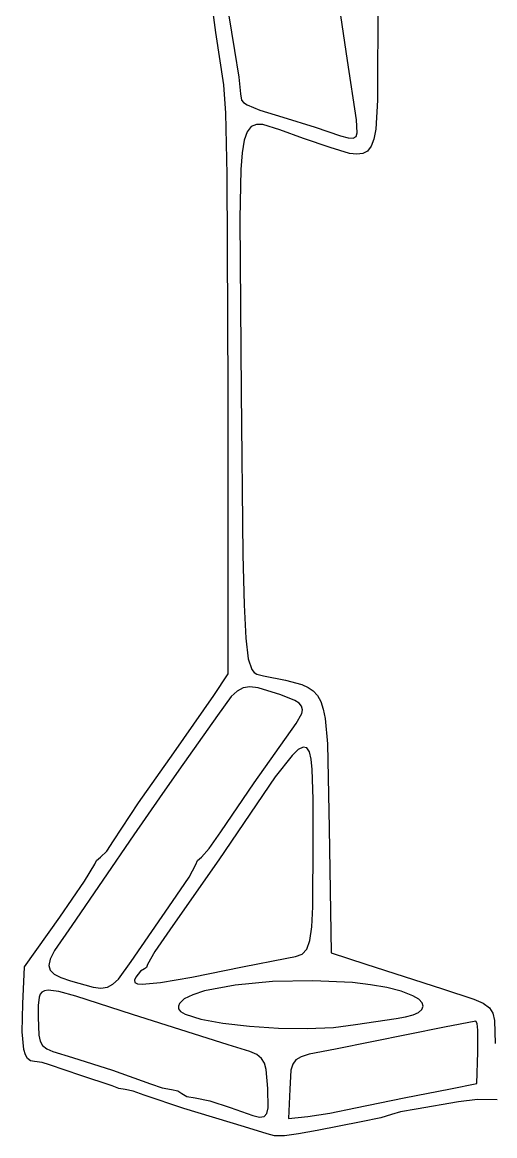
# Model space of a CAD drawing. Extents: x 19 to 1860, y 54 to 866.
# Drawn here: x 1160.4 to 1229.4, y 98 to 260.7 of the extents above; entities that cross this region are included whole.
import ezdxf

# ---------------------------------------------------------------- set-up
doc = ezdxf.new("R2010")
doc.units = 0

msp = doc.modelspace()

# ---------------------------------------------------------------- linework, layer by layer
at = {"layer": 'Layer 1'}
for p, q in [((1188.655, 259.20282), (1187.363175, 268.921874)), ((1189.8496, 265.96862), (1191.3667, 256.55581)), ((1207.8693, 255.08485), (1206.378, 265.08595)), ((1212.2926, 264.22328), (1212.272237, 249.298567)), ((1189.8084, 251.5549), (1188.655, 259.20282)), ((1191.3667, 256.55581), (1191.975738, 252.631635)), ((1209.1606, 246.40739), (1207.8693, 255.08485)), ((1191.975738, 252.631635), (1192.2268, 250.21898)), ((1190.084741, 247.376994), (1189.8084, 251.5549)), ((1192.2268, 250.21898), (1192.397778, 249.306464)), ((1192.397778, 249.306464), (1192.692561, 248.9402)), ((1192.692561, 248.9402), (1193.198925, 248.594601)), ((1212.272237, 249.298567), (1211.999819, 245.061999)), ((1190.285725, 238.412175), (1190.084741, 247.376994)), ((1193.198925, 248.594601), (1195.062559, 247.847408)), ((1195.062559, 247.847408), (1198.421, 246.8289)), ((1194.557233, 245.751449), (1193.806987, 245.426277)), ((1195.491069, 245.730463), (1194.557233, 245.751449)), ((1197.982966, 244.950286), (1195.491069, 245.730463)), ((1198.421, 246.8289), (1203.1434, 245.37426)), ((1209.292059, 244.501136), (1209.1606, 246.40761)), ((1209.1606, 246.40761), (1209.1606, 246.40739)), ((1193.221964, 244.67988), (1192.7838, 243.437192)), ((1193.806987, 245.426277), (1193.221964, 244.67988)), ((1201.4296, 243.68628), (1197.982966, 244.950286)), ((1203.1434, 245.37426), (1206.850553, 244.08183)), ((1206.850553, 244.08183), (1207.9762, 243.792879)), ((1208.711075, 243.758333), (1209.126066, 243.990361)), ((1209.126066, 243.990361), (1209.292059, 244.501136)), ((1211.999819, 245.061999), (1211.726018, 243.613981)), ((1192.7838, 243.437192), (1192.47413, 241.623146)), ((1205.320206, 242.358036), (1201.4296, 243.68628)), ((1208.157888, 241.520217), (1205.320206, 242.358036)), ((1207.9762, 243.792879), (1208.711075, 243.758333)), ((1211.33305, 242.56093), (1210.800333, 241.863937)), ((1211.726018, 243.613981), (1211.33305, 242.56093)), ((1192.47413, 241.623146), (1192.274588, 239.162675)), ((1209.233332, 241.382489), (1208.157888, 241.520217)), ((1210.107287, 241.484092), (1209.233332, 241.382489)), ((1210.800333, 241.863937), (1210.107287, 241.484092)), ((1192.274588, 239.162675), (1192.132431, 232.00219)), ((1190.45, 206.756), (1190.285725, 238.412175)), ((1192.132431, 232.00219), (1192.3616, 206.62118)), ((1190.4516, 165.48705), (1190.45, 206.756)), ((1192.3616, 206.62118), (1192.598519, 182.887171)), ((1192.598519, 182.887171), (1192.763605, 175.599316)), ((1192.763605, 175.599316), (1193.011275, 170.705205)), ((1193.011275, 170.705205), (1193.380155, 167.710573)), ((1193.380155, 167.710573), (1193.908869, 166.121152)), ((1193.908869, 166.121152), (1194.245234, 165.698938)), ((1188.3411, 162.33936), (1190.4516, 165.48705)), ((1194.245234, 165.698938), (1194.636042, 165.442676)), ((1194.636042, 165.442676), (1195.6003, 165.18088)), ((1195.6003, 165.18088), (1198.826546, 164.549821)), ((1198.826546, 164.549821), (1201.2075, 163.922259)), ((1191.751984, 162.967018), (1190.891069, 162.161792)), ((1192.630375, 163.429711), (1191.751984, 162.967018)), ((1193.616606, 163.579558), (1192.630375, 163.429711)), ((1194.801044, 163.446242), (1193.616606, 163.579558)), ((1198.126, 162.44886), (1194.801044, 163.446242)), ((1201.2075, 163.922259), (1202.12266, 163.513455)), ((1202.12266, 163.513455), (1202.876498, 162.989926)), ((1202.876498, 162.989926), (1203.48568, 162.313137)), ((1182.4826, 153.95207), (1188.3411, 162.33936)), ((1190.891069, 162.161792), (1188.8602, 159.40501)), ((1200.17543, 161.60632), (1198.126, 162.44886)), ((1200.795634, 161.192092), (1200.17543, 161.60632)), ((1201.162813, 160.751126), (1200.795634, 161.192092)), ((1203.48568, 162.313137), (1203.966875, 161.444556)), ((1203.966875, 161.444556), (1204.336749, 160.345649)), ((1188.8602, 159.40501), (1183.2211, 151.43176)), ((1200.351, 158.24841), (1201.188039, 159.694687)), ((1201.289452, 160.259849), (1201.162813, 160.751126)), ((1201.188039, 159.694687), (1201.289452, 160.259849)), ((1204.336749, 160.345649), (1204.611968, 158.977883)), ((1194.233075, 149.586158), (1200.351, 158.24841)), ((1204.611968, 158.977883), (1204.945113, 155.281641)), ((1201.369875, 154.782329), (1200.665422, 154.423765)), ((1201.904975, 154.66862), (1201.369875, 154.782329)), ((1202.293814, 154.0872), (1201.904975, 154.66862)), ((1204.945113, 155.281641), (1205.2089, 142.96738)), ((1177.34525, 146.633039), (1182.4826, 153.95207)), ((1199.768527, 153.588368), (1197.305047, 150.468831)), ((1200.665422, 154.423765), (1199.768527, 153.588368)), ((1202.55948, 153.042629), (1202.293814, 154.0872)), ((1202.725066, 151.539469), (1202.55948, 153.042629)), ((1183.2211, 151.43176), (1180.417, 147.3899)), ((1202.848354, 147.175623), (1202.725066, 151.539469)), ((1197.305047, 150.468831), (1189.0528, 138.30708)), ((1189.3798, 142.42521), (1194.233075, 149.586158)), ((1173.7121, 141.08277), (1177.34525, 146.633039)), ((1180.417, 147.3899), (1176.6698, 141.96032)), ((1202.8484, 141.03215), (1202.848354, 147.175623)), ((1176.6698, 141.96032), (1172.1529, 135.3656)), ((1187.686563, 140.001815), (1189.3798, 142.42521)), ((1205.2089, 142.96738), (1205.5041, 124.72398)), ((1172.696137, 139.607356), (1173.7121, 141.08277)), ((1186.5205, 138.71908), (1187.686563, 140.001815)), ((1202.789278, 131.479895), (1202.8484, 141.03215)), ((1171.213137, 138.228084), (1171.7935, 138.7189)), ((1171.7935, 138.7189), (1172.696137, 139.607356)), ((1189.0528, 138.30708), (1182.3718, 128.75194)), ((1185.961988, 138.206296), (1186.5205, 138.71908)), ((1169.46485, 135.204846), (1170.9717, 137.70867)), ((1170.9717, 137.70867), (1171.213137, 138.228084)), ((1184.728588, 135.790584), (1185.7298, 137.63403)), ((1185.7298, 137.63403), (1185.961988, 138.206296)), ((1165.8421, 129.94292), (1169.46485, 135.204846)), ((1172.1529, 135.3656), (1167.6012, 128.72281)), ((1182.3215, 132.22147), (1184.728588, 135.790584)), ((1176.2709, 123.46649), (1182.3215, 132.22147)), ((1202.647619, 128.527862), (1202.789278, 131.479895)), ((1160.7125, 122.71695), (1165.8421, 129.94292)), ((1167.6012, 128.72281), (1165.090781, 125.064733)), ((1182.3718, 128.75194), (1179.740663, 124.945559)), ((1202.371, 126.524236), (1202.647619, 128.527862)), ((1201.232197, 124.559235), (1201.91425, 125.268275)), ((1201.91425, 125.268275), (1202.371, 126.524236)), ((1164.456445, 123.832038), (1164.233925, 122.897244)), ((1165.090781, 125.064733), (1164.456445, 123.832038)), ((1179.740663, 124.945559), (1178.6462, 123.016)), ((1192.5182, 122.69854), (1199.0115, 123.97895)), ((1199.0115, 123.97895), (1200.279671, 124.196374)), ((1200.279671, 124.196374), (1201.232197, 124.559235)), ((1205.5041, 124.72398), (1210.5218, 123.07598)), ((1160.46, 117.29685), (1160.7125, 122.71695)), ((1164.233925, 122.897244), (1164.421645, 122.185602)), ((1164.421645, 122.185602), (1165.018031, 121.622365)), ((1174.404066, 120.895196), (1176.2709, 123.4665)), ((1176.2709, 123.4665), (1176.2709, 123.46649)), ((1177.653763, 122.059809), (1176.975, 121.18669)), ((1178.1979, 122.42295), (1177.653763, 122.059809)), ((1178.514863, 122.59715), (1178.1979, 122.42295)), ((1178.6462, 123.016), (1178.514863, 122.59715)), ((1185.1395, 121.1796), (1192.5182, 122.69854)), ((1210.5218, 123.07598), (1221.7375, 119.47853)), ((1165.018031, 121.622365), (1166.021508, 121.132787)), ((1166.021508, 121.132787), (1167.4305, 120.64212)), ((1167.4305, 120.64212), (1170.707747, 119.714286)), ((1173.611045, 120.148121), (1174.404066, 120.895196)), ((1176.975, 121.18669), (1176.767136, 120.735712)), ((1176.767136, 120.735712), (1176.819647, 120.413412)), ((1176.819647, 120.413412), (1177.177834, 120.21975)), ((1177.887, 120.154689), (1180.539478, 120.410216)), ((1180.539478, 120.410216), (1185.1395, 121.17969)), ((1185.1395, 121.17969), (1185.1395, 121.1796)), ((1196.924925, 120.529886), (1191.450883, 120.02278)), ((1202.821527, 120.660866), (1196.924925, 120.529886)), ((1208.577869, 120.384135), (1202.821527, 120.660866)), ((1211.227562, 120.083009), (1208.577869, 120.384135)), ((1163.232106, 119.014031), (1162.97423, 118.702486)), ((1163.612946, 119.207406), (1163.232106, 119.014031)), ((1164.140212, 119.283278), (1163.612946, 119.207406)), ((1165.72788, 119.08519), (1164.140212, 119.283278)), ((1168.182814, 118.425121), (1165.72788, 119.08519)), ((1170.707747, 119.714286), (1171.853371, 119.586576)), ((1171.853371, 119.586576), (1172.790975, 119.721551)), ((1172.790975, 119.721551), (1173.611045, 120.148121)), ((1177.177834, 120.21975), (1177.887, 120.154689)), ((1186.962219, 119.171132), (1185.263284, 118.625974)), ((1191.450883, 120.02278), (1186.962219, 119.171132)), ((1213.631133, 119.668111), (1211.227562, 120.083009)), ((1215.71823, 119.135494), (1213.631133, 119.668111)), ((1217.4185, 118.48121), (1215.71823, 119.135494)), ((1221.7375, 119.47853), (1226.323597, 117.985421)), ((1160.366975, 113.223183), (1160.46, 117.29685)), ((1162.815855, 118.272101), (1162.703754, 117.052134)), ((1162.97423, 118.702486), (1162.815855, 118.272101)), ((1176.4453, 115.74044), (1168.182814, 118.425121)), ((1183.307973, 117.31673), (1183.170976, 116.946688)), ((1184.021752, 118.006524), (1183.307973, 117.31673)), ((1185.263284, 118.625974), (1184.021752, 118.006524)), ((1218.267016, 117.974015), (1217.4185, 118.48121)), ((1218.760839, 117.458861), (1218.267016, 117.974015)), ((1218.912646, 116.953012), (1218.760839, 117.458861)), ((1226.323597, 117.985421), (1227.693732, 117.379934)), ((1227.693732, 117.379934), (1228.585125, 116.726701)), ((1162.703754, 117.052134), (1162.7081, 115.34878)), ((1190.4522, 111.28169), (1176.4453, 115.74044)), ((1183.170976, 116.946688), (1183.1923, 116.56054)), ((1183.1923, 116.56054), (1183.497329, 116.152953)), ((1183.497329, 116.152953), (1184.16717, 115.763823)), ((1184.16717, 115.763823), (1186.438402, 115.05535)), ((1216.353233, 115.367969), (1217.44273, 115.663947)), ((1217.44273, 115.663947), (1218.240915, 116.03829)), ((1218.240915, 116.03829), (1218.735113, 116.473734)), ((1218.735113, 116.473734), (1218.912646, 116.953012)), ((1228.585125, 116.726701), (1229.100178, 115.91938)), ((1229.100178, 115.91938), (1229.341291, 114.851626)), ((1162.7081, 115.34878), (1162.78875, 112.708311)), ((1186.438402, 115.05535), (1189.680229, 114.463956)), ((1189.680229, 114.463956), (1193.566887, 114.018471)), ((1193.566887, 114.018471), (1197.77261, 113.74773)), ((1205.838182, 113.845806), (1209.0465, 114.27229)), ((1222.0323, 113.86546), (1206.0944, 110.64873)), ((1209.0465, 114.27229), (1214.9851, 115.16762)), ((1209.0465, 114.27229), (1209.0465, 114.27229)), ((1214.9851, 115.16762), (1216.353233, 115.367969)), ((1226.6318, 114.77507), (1222.0323, 113.86546)), ((1226.800105, 114.415538), (1226.6318, 114.77507)), ((1226.912112, 113.436616), (1226.800105, 114.415538)), ((1229.341291, 114.851626), (1229.4113, 111.50945)), ((1160.58025, 110.640677), (1160.366975, 113.223183)), ((1162.78875, 112.708311), (1162.976919, 111.850829)), ((1197.77261, 113.74773), (1201.97163, 113.680564)), ((1201.97163, 113.680564), (1205.838182, 113.845806)), ((1226.9273, 110.21864), (1226.912112, 113.436616)), ((1160.818227, 109.826009), (1160.58025, 110.640677)), ((1162.976919, 111.850829), (1163.3413, 111.210486)), ((1163.3413, 111.210486), (1163.940131, 110.718763)), ((1163.940131, 110.718763), (1164.83165, 110.307136)), ((1193.619884, 110.332286), (1190.4522, 111.28169)), ((1206.0944, 110.64873), (1202.271119, 109.922296)), ((1161.15255, 109.285011), (1160.818227, 109.826009)), ((1161.589811, 108.984641), (1161.15255, 109.285011)), ((1162.1366, 108.89186), (1161.589811, 108.984641)), ((1164.83165, 110.307136), (1167.7257, 109.45009)), ((1167.7257, 109.45009), (1173.56945, 107.60202)), ((1194.617382, 109.867987), (1193.619884, 110.332286)), ((1195.30705, 109.318965), (1194.617382, 109.867987)), ((1195.751186, 108.616478), (1195.30705, 109.318965)), ((1200.3372, 109.103866), (1199.866959, 108.475075)), ((1201.110348, 109.561596), (1200.3372, 109.103866)), ((1202.271119, 109.922296), (1201.110348, 109.561596)), ((1226.7555, 105.66225), (1226.9273, 110.21864)), ((1163.269137, 108.736259), (1162.1366, 108.89186)), ((1164.3389, 108.36219), (1163.269137, 108.736259)), ((1168.9058, 106.8182), (1164.3389, 108.36219)), ((1173.56945, 107.60202), (1179.109, 105.58829)), ((1196.012091, 107.691784), (1195.751186, 108.616478)), ((1196.2334, 104.9008), (1196.012091, 107.691784)), ((1199.614906, 107.601191), (1199.4265, 104.82202)), ((1199.866959, 108.475075), (1199.614906, 107.601191)), ((1173.4725, 105.28886), (1168.9058, 106.8182)), ((1174.452987, 104.925055), (1173.4725, 105.28886)), ((1175.371, 104.77374), (1174.452987, 104.925055)), ((1176.557237, 104.53268), (1175.371, 104.77374)), ((1178.1829, 103.95307), (1176.557237, 104.53268)), ((1179.109, 105.58829), (1180.8087, 105.013161)), ((1180.8087, 105.013161), (1182.173, 104.77395)), ((1182.173, 104.77395), (1183.075387, 104.601136)), ((1183.075387, 104.601136), (1183.6636, 104.18566)), ((1183.6636, 104.18566), (1184.388037, 103.759911)), ((1196.262078, 102.077943), (1196.2334, 104.9008)), ((1196.2334, 104.9008), (1196.2334, 104.9008)), ((1199.4265, 104.82202), (1199.2525, 100.53867)), ((1216.13, 103.57931), (1222.9185, 104.89204)), ((1222.9185, 104.89204), (1226.7555, 105.66225)), ((1183.9659, 101.986407), (1178.1829, 103.95307)), ((1184.388037, 103.759911), (1185.617, 103.56241)), ((1185.617, 103.56241), (1187.779362, 103.135597)), ((1187.779362, 103.135597), (1190.7473, 102.15968)), ((1209.0465, 102.08979), (1216.13, 103.57931)), ((1224.0986, 102.98584), (1217.9005, 101.92724)), ((1226.876609, 103.297241), (1224.0986, 102.98584)), ((1229.740775, 103.27011), (1226.876609, 103.297241)), ((1192.8128, 99.32778), (1183.9659, 101.986407)), ((1190.7473, 102.15968), (1194.035122, 100.965207)), ((1194.035122, 100.965207), (1195.038679, 100.757339)), ((1195.038679, 100.757339), (1195.70135, 100.85202)), ((1195.70135, 100.85202), (1196.087646, 101.281479)), ((1196.087646, 101.281479), (1196.262078, 102.077943)), ((1202.0835, 100.84076), (1205.296425, 101.332244)), ((1205.296425, 101.332244), (1209.0462, 102.08979)), ((1209.0462, 102.08979), (1209.0465, 102.08979)), ((1214.3154, 101.10886), (1212.753675, 100.633372)), ((1215.6299, 101.511765), (1214.3154, 101.10886)), ((1217.9005, 101.92724), (1215.6299, 101.511765)), ((1196.119, 98.27973), (1192.8128, 99.32778)), ((1199.2525, 100.53867), (1202.0835, 100.84076)), ((1209.8883, 100.04357), (1203.4381, 98.81019)), ((1212.753675, 100.633372), (1209.8883, 100.04357)), ((1197.227214, 98.0288), (1196.119, 98.27973)), ((1198.688912, 98.024314), (1197.227214, 98.0288)), ((1200.69543, 98.28015), (1198.688912, 98.024314)), ((1203.4381, 98.81019), (1200.69543, 98.28015))]:
    msp.add_line(p, q, dxfattribs=at)

doc.saveas('drawing.dxf')
